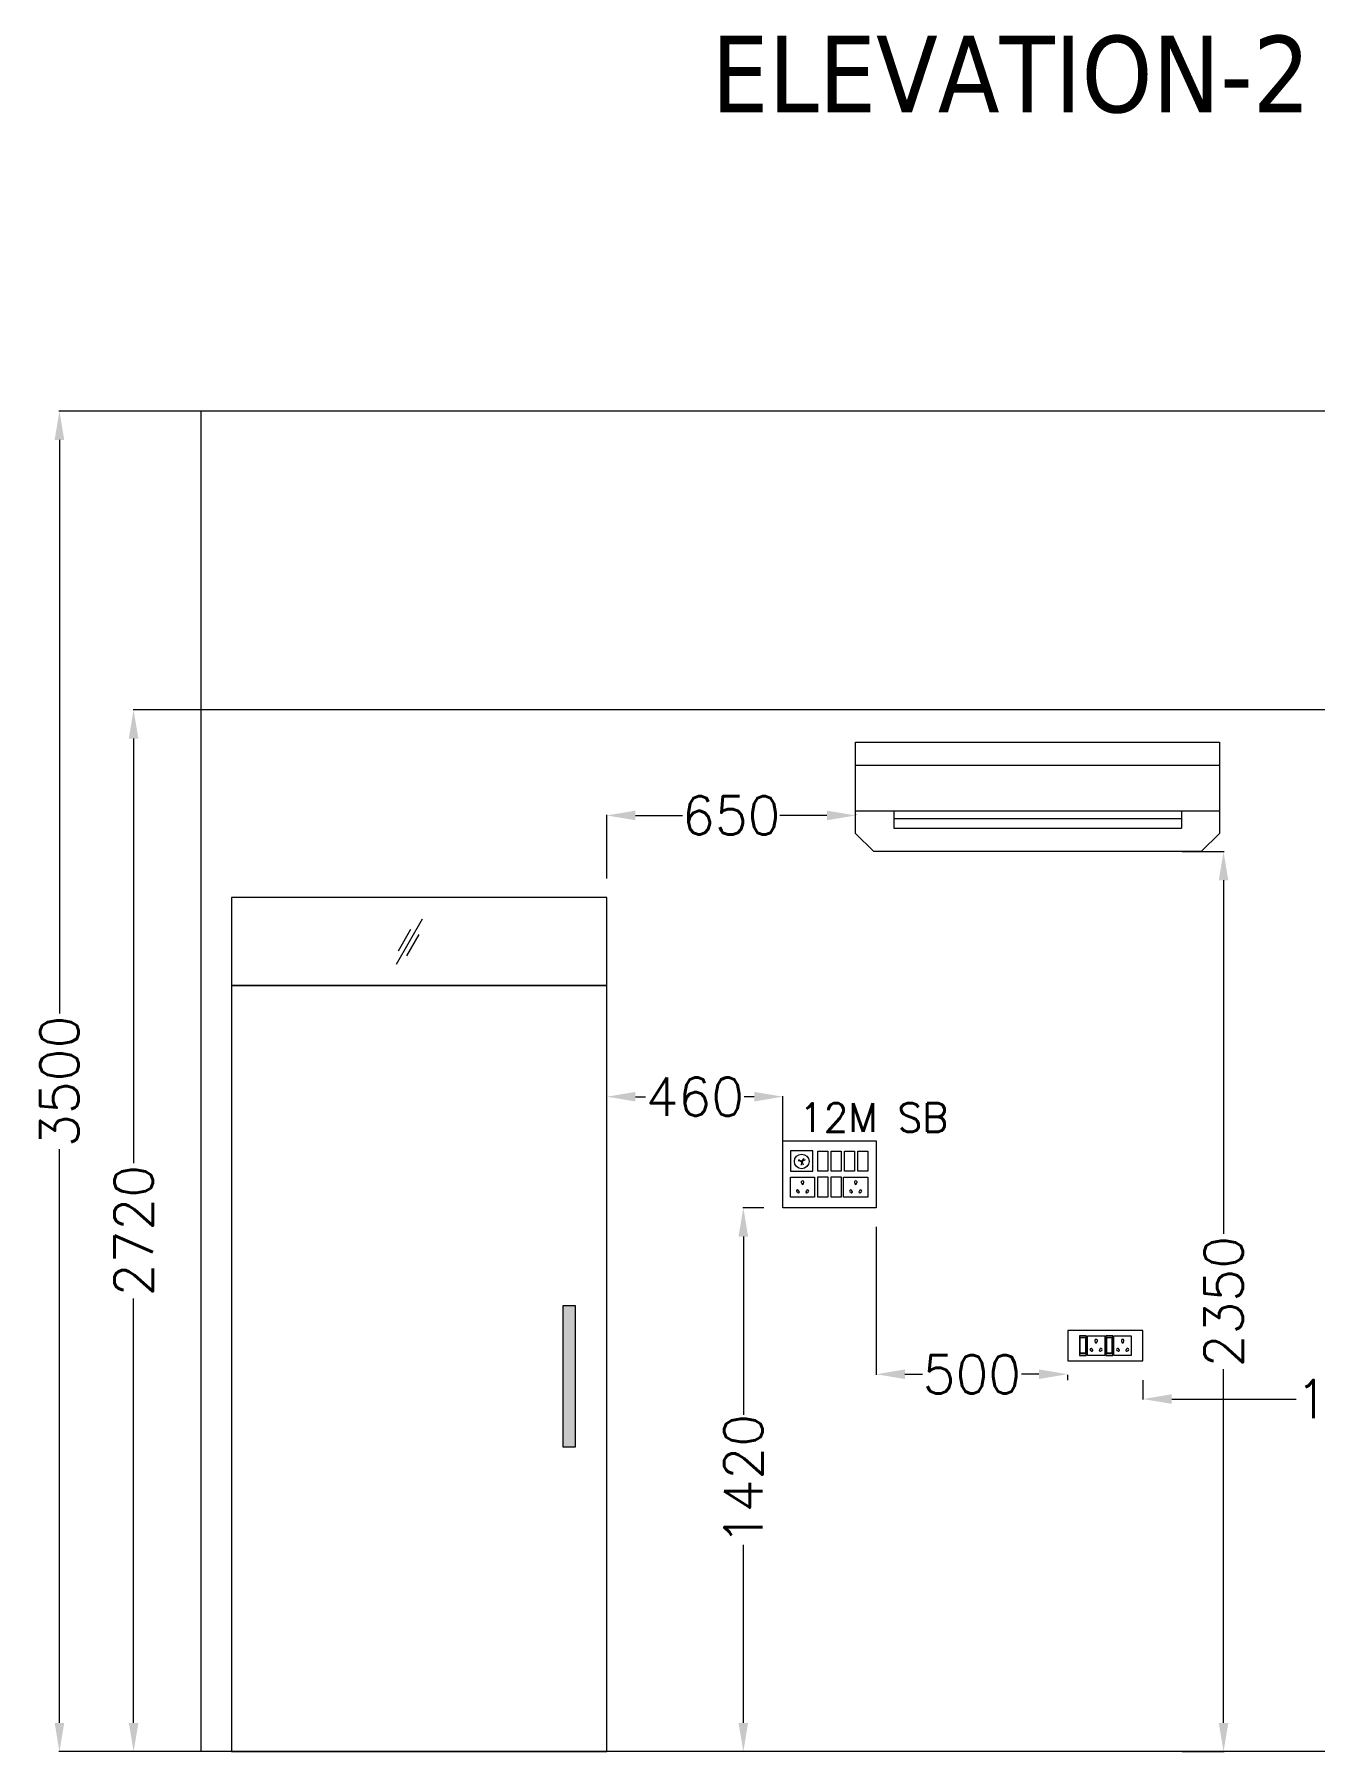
# Model space of a CAD drawing. Extents: x 3552052 to 4102982, y -707811 to -630695.
# Drawn here: x 3699631 to 3702974, y -696929 to -692445 of the extents above; entities that cross this region are included whole.
import ezdxf

# ---------------------------------------------------------------- set-up
doc = ezdxf.new("R2010")
doc.units = 0
doc.header["$LTSCALE"] = 6
doc.header["$MEASUREMENT"] = 0
doc.layers.get('0').update_dxf_attribs({"linetype": 'CONTINUOUS', "lineweight": 0})
doc.layers.get('Defpoints').update_dxf_attribs({"linetype": 'CONTINUOUS', "lineweight": 0})
for name, color, linetype, lineweight in [('ELE-12M RAW&UPS SB', 40, 'CONTINUOUS', 0), ('ELE-2NOS OF 6-16 RAW POWER SOCKET', 1, 'CONTINUOUS', 0), ('ELE-4M RAW P.SB', 40, 'CONTINUOUS', 0), ('ELE-4M UPS P.SB', 3, 'CONTINUOUS', 0), ('ELE-SOCKET NMBERING', 7, 'CONTINUOUS', 9), ('HVAC', 3, 'CONTINUOUS', 15), ('HVAC_HI-WALL_1.5TR', 5, 'CONTINUOUS', 0), ('MEP_HVAC_RA_DUCT', 1, 'CONTINUOUS', 0), ('SECTION', 251, 'CONTINUOUS', 0)]:
    doc.layers.add(name, color=color, linetype=linetype, lineweight=lineweight)
doc.styles.add('Annotation', font='tahoma.ttf')
doc.styles.add('ROMANS', font='romans.shx')
doc.dimstyles.new('AEPL1', dxfattribs={"dimtxt": 100, "dimasz": 75, "dimexe": 1.25, "dimexo": 50, "dimtad": 0, "dimdec": 0, "dimtxsty": 'ROMANS', "dimcen": 2.5, "dimclrd": 7, "dimclre": 7, "dimadec": 0, "dimazin": 0, "dimtfac": 1, "dimtdec": 0, "dimtmove": 0, "dimatfit": 3, "dimfxl": 1, "dimlwd": 0, "dimlwe": 0, "dimarcsym": 0})

# ---------------------------------------------------------------- blocks, each defined once
blk = doc.blocks.new('*D202')
at = {"layer": 'Defpoints', "color": 0, "linetype": 'ByBlock', "transparency": 16777216}
for p in [(3699889.8, -694208.4), (3700595.3, -694208.4), (3700219.5, -696928.6)]:
    blk.add_point(p, dxfattribs=at)
at = {"layer": 'ELE-4M UPS P.SB', "color": 7, "linetype": 'ByBlock', "lineweight": 0, "transparency": 16777216}
for p, q in [((3700545.3, -694208.4), (3699888.5, -694208.4)), ((3699889.8, -694283.4), (3699889.8, -695391.7)), ((3699889.8, -696853.6), (3699889.8, -695745.3)), ((3700169.5, -696928.6), (3699888.5, -696928.6))]:
    blk.add_line(p, q, dxfattribs=at)
at = {"layer": 'ELE-4M UPS P.SB', "color": 7, "linetype": 'ByBlock', "transparency": 16777216}
for points in [[(3699902.3, -694283.4), (3699877.3, -694283.4), (3699889.8, -694208.4)], [(3699877.3, -696853.6), (3699902.3, -696853.6), (3699889.8, -696928.6)]]:
    blk.add_solid(points, dxfattribs=at)
at = {"layer": 'ELE-4M UPS P.SB', "color": 0, "linetype": 'ByBlock', "transparency": 16777216, "insert": (3699889.8, -695568.5), "char_height": 100, "attachment_point": 5, "rotation": 90, "style": 'ROMANS'}
blk.add_mtext('2720', dxfattribs=at)
blk = doc.blocks.new('*D203')
at = {"layer": 'Defpoints', "color": 0, "linetype": 'ByBlock', "transparency": 16777216}
for p in [(3699696.2, -693428.6), (3700219.5, -693428.6), (3700219.5, -696928.6)]:
    blk.add_point(p, dxfattribs=at)
at = {"layer": 'ELE-4M UPS P.SB', "color": 7, "linetype": 'ByBlock', "lineweight": 0, "transparency": 16777216}
for p, q in [((3700169.5, -693428.6), (3699695, -693428.6)), ((3699696.2, -693503.6), (3699696.2, -695001.8)), ((3699696.2, -696853.6), (3699696.2, -695355.4)), ((3700169.5, -696928.6), (3699695, -696928.6))]:
    blk.add_line(p, q, dxfattribs=at)
at = {"layer": 'ELE-4M UPS P.SB', "color": 7, "linetype": 'ByBlock', "transparency": 16777216}
for points in [[(3699708.7, -693503.6), (3699683.7, -693503.6), (3699696.2, -693428.6)], [(3699683.7, -696853.6), (3699708.7, -696853.6), (3699696.2, -696928.6)]]:
    blk.add_solid(points, dxfattribs=at)
at = {"layer": 'ELE-4M UPS P.SB', "color": 0, "linetype": 'ByBlock', "transparency": 16777216, "insert": (3699696.2, -695178.6), "char_height": 100, "attachment_point": 5, "rotation": 90, "style": 'ROMANS'}
blk.add_mtext('3500', dxfattribs=at)
blk = doc.blocks.new('5')
at = {"layer": 'ELE-12M RAW&UPS SB', "color": 40, "ltscale": 10}
for p, q in [((3595754.1, -684830.6), (3595746.6, -684829.2)), ((3595747.9, -684825.4), (3595754.5, -684829.6)), ((3595755.5, -684840.2), (3595755.9, -684832.4)), ((3595757, -684828.9), (3595762, -684823.1)), ((3595757, -684832.2), (3595759.5, -684839.4)), ((3595764.6, -684826.2), (3595757.6, -684829.8))]:
    blk.add_line(p, q, dxfattribs=at)
for points in [[(3595950.5, -684951.6), (3595706.7, -684951.6), (3595706.7, -684776.6), (3595950.5, -684776.6)], [(3595784.7, -684803.3), (3595726.6, -684803.3), (3595726.6, -684856.1), (3595784.7, -684856.1)], [(3595824.4, -684856.4), (3595798, -684856.4), (3595798, -684803.6), (3595824.4, -684803.6)], [(3595859.1, -684856.4), (3595832.7, -684856.4), (3595832.7, -684803.6), (3595859.1, -684803.6)], [(3595893.8, -684856.4), (3595867.4, -684856.4), (3595867.4, -684803.6), (3595893.8, -684803.6)], [(3595824.4, -684923.9), (3595798, -684923.9), (3595798, -684871.1), (3595824.4, -684871.1)], [(3595859.1, -684923.9), (3595832.7, -684923.9), (3595832.7, -684871.1), (3595859.1, -684871.1)]]:
    blk.add_lwpolyline(points, close=True, dxfattribs=at)
at = {"layer": 'ELE-12M RAW&UPS SB', "color": 3, "linetype": 'ByBlock', "elevation": 0}
blk.add_lwpolyline([(3595928.5, -684856.4), (3595902.1, -684856.4), (3595902.1, -684803.6), (3595928.5, -684803.6)], close=True, dxfattribs=at)
at = {"layer": 'ELE-12M RAW&UPS SB', "color": 40, "ltscale": 10}
for radius in [19.1, 1.78]:
    blk.add_circle((3595756, -684830.6), radius, dxfattribs=at)
at = {"layer": 'ELE-4M RAW P.SB', "color": 40, "ltscale": 10}
for p, q in [((3595726.6, -684871.4), (3595789.7, -684871.4)), ((3595726.6, -684924.2), (3595726.6, -684871.4)), ((3595789.7, -684871.4), (3595789.7, -684924.2)), ((3595865.4, -684871.4), (3595928.5, -684871.4)), ((3595865.4, -684924.2), (3595865.4, -684871.4)), ((3595928.5, -684871.4), (3595928.5, -684924.2)), ((3595789.7, -684924.2), (3595726.6, -684924.2)), ((3595928.5, -684924.2), (3595865.4, -684924.2))]:
    blk.add_line(p, q, dxfattribs=at)
for centre, radius, start, end in [((3595758.2, -684884.8), 3.6, 307.1584, 232.8416), ((3595896.9, -684884.8), 3.6, 307.1584, 232.8416), ((3595745, -684908.1), 3.1, 5.2689, 272.51), ((3595747.5, -684910.3), 2.5, 202.6838, 75.0951), ((3595758.2, -684888.4), 2.29, 161.4031, 18.5969), ((3595768.9, -684910.3), 2.5, 104.9049, 337.3162), ((3595771.4, -684908.1), 3.1, 267.49, 174.7311), ((3595883.7, -684908.1), 3.1, 5.2689, 272.51), ((3595886.2, -684910.3), 2.5, 202.6838, 75.0951), ((3595896.9, -684888.4), 2.29, 161.4031, 18.5969), ((3595907.6, -684910.3), 2.5, 104.9049, 337.3162), ((3595910.1, -684908.1), 3.1, 267.49, 174.7311)]:
    blk.add_arc(centre, radius, start, end, dxfattribs=at)
blk = doc.blocks.new('FGF6')
at = {"layer": 'HVAC', "color": 5}
for p, q in [((3680007.2, -695087.1), (3680957.2, -695087.1)), ((3680007.2, -695206), (3680957.2, -695206))]:
    blk.add_line(p, q, dxfattribs=at)
at = {"layer": 'HVAC', "color": 8}
for p, q in [((3680106.6, -695206), (3680106.6, -695250.8)), ((3680106.6, -695226.3), (3680857.7, -695226.3)), ((3680857.7, -695206), (3680857.7, -695250.8)), ((3680106.6, -695250.8), (3680857.7, -695250.8))]:
    blk.add_line(p, q, dxfattribs=at)
at = {"layer": 'HVAC', "color": 5}
blk.add_lwpolyline([(3680007.2, -695026.4), (3680957.2, -695026.4), (3680957.2, -695264.8), (3680909.7, -695312.3), (3680054.7, -695312.3), (3680007.2, -695264.8)], close=True, dxfattribs=at)
blk = doc.blocks.new('RTUH 6U')
at = {"layer": 'ELE-2NOS OF 6-16 RAW POWER SOCKET', "color": 30, "lineweight": 0, "ltscale": 300}
for p, q in [((-311.5, -26.5), (-226.5, -26.5)), ((-311.5, -123.5), (-311.5, -26.5)), ((-226.5, -26.5), (-226.5, -123.5)), ((-187.1, -26.5), (-220.9, -26.5)), ((-220.9, -26.5), (-220.9, -123.5)), ((-189.9, -37), (-218, -37)), ((-218, -37), (-218, -113)), ((-189.9, -40.4), (-218, -40.4)), ((-189.9, -113), (-189.9, -37)), ((-187.1, -123.5), (-187.1, -26.5)), ((-187.1, -123.5), (-187.1, -26.5)), ((-181.4, -123.5), (-181.4, -26.5)), ((-181.4, -26.5), (-96.4, -26.5)), ((-96.4, -26.5), (-96.4, -123.5)), ((-57, -26.5), (-90.8, -26.5)), ((-90.8, -26.5), (-90.8, -123.5)), ((-59.8, -37), (-88, -37)), ((-88, -37), (-88, -113)), ((-59.8, -40.4), (-88, -40.4)), ((-59.8, -113), (-59.8, -37)), ((-57, -123.5), (-57, -26.5)), ((-57, -123.5), (-57, -26.5)), ((-226.5, -123.5), (-311.5, -123.5)), ((-187.1, -123.5), (-220.9, -123.5)), ((-220.9, -123.5), (-187.1, -123.5)), ((-218, -113), (-189.9, -113)), ((-96.4, -123.5), (-181.4, -123.5)), ((-57, -123.5), (-90.8, -123.5)), ((-90.8, -123.5), (-57, -123.5)), ((-88, -113), (-59.8, -113))]:
    blk.add_line(p, q, dxfattribs=at)
blk.add_lwpolyline([(0, 0), (-368.5, 0), (-368.5, -150), (0, -150)], close=True, dxfattribs=at)
for centre, radius, start, end in [((-293.2, -56.1), 5.7, 87.48997, 354.73109), ((-288.7, -52.1), 4.6, 284.90486, 157.31619), ((-249.3, -52.1), 4.6, 22.68381, 255.09514), ((-244.8, -56.1), 5.7, 185.26891, 92.51003), ((-163.1, -56.1), 5.7, 87.48997, 354.73109), ((-158.6, -52.1), 4.6, 284.90486, 157.31619), ((-119.2, -52.1), 4.6, 22.68381, 255.09514), ((-114.7, -56.1), 5.7, 185.26891, 92.51003), ((-269, -99), 6.62, 127.15837, 52.84163), ((-269, -92.3), 4.22, 341.40312, 198.59688), ((-138.9, -99), 6.62, 127.15837, 52.84163), ((-138.9, -92.3), 4.22, 341.40312, 198.59688)]:
    blk.add_arc(centre, radius, start, end, dxfattribs=at)
blk = doc.blocks.new('*D206')
at = {"layer": 'Defpoints', "color": 0, "linetype": 'ByBlock', "transparency": 16777216}
for p in [(3702525.5, -695908.6), (3703665.5, -695908.6), (3703665.5, -696008)]:
    blk.add_point(p, dxfattribs=at)
at = {"layer": 'ELE-4M UPS P.SB', "color": 7, "linetype": 'ByBlock', "lineweight": 0, "transparency": 16777216}
for p, q in [((3702525.5, -695958.6), (3702525.5, -696009.3)), ((3703665.5, -695958.6), (3703665.5, -696009.3)), ((3702600.5, -696008), (3702925.8, -696008)), ((3703590.5, -696008), (3703265.2, -696008))]:
    blk.add_line(p, q, dxfattribs=at)
at = {"layer": 'ELE-4M UPS P.SB', "color": 7, "linetype": 'ByBlock', "transparency": 16777216}
for points in [[(3702600.5, -695995.5), (3702600.5, -696020.5), (3702525.5, -696008)], [(3703590.5, -696020.5), (3703590.5, -695995.5), (3703665.5, -696008)]]:
    blk.add_solid(points, dxfattribs=at)
at = {"layer": 'ELE-4M UPS P.SB', "color": 0, "linetype": 'ByBlock', "transparency": 16777216, "insert": (3703095.5, -696008), "char_height": 100, "attachment_point": 5, "style": 'ROMANS'}
blk.add_mtext('1140', dxfattribs=at)
blk = doc.blocks.new('*D207')
at = {"layer": 'Defpoints', "color": 0, "linetype": 'ByBlock', "transparency": 16777216}
for p in [(3701829, -695508.6), (3702329, -695908.6), (3701829, -695943.2)]:
    blk.add_point(p, dxfattribs=at)
at = {"layer": 'ELE-4M UPS P.SB', "color": 7, "linetype": 'ByBlock', "lineweight": 0, "transparency": 16777216}
for p, q in [((3701829, -695558.6), (3701829, -695944.4)), ((3701904, -695943.2), (3701949.8, -695943.2)), ((3702254, -695943.2), (3702208.2, -695943.2)), ((3702329, -695958.6), (3702329, -695944.4))]:
    blk.add_line(p, q, dxfattribs=at)
at = {"layer": 'ELE-4M UPS P.SB', "color": 7, "linetype": 'ByBlock', "transparency": 16777216}
for points in [[(3701904, -695930.7), (3701904, -695955.7), (3701829, -695943.2)], [(3702254, -695955.7), (3702254, -695930.7), (3702329, -695943.2)]]:
    blk.add_solid(points, dxfattribs=at)
at = {"layer": 'ELE-4M UPS P.SB', "color": 0, "linetype": 'ByBlock', "transparency": 16777216, "insert": (3702079, -695943.2), "char_height": 100, "attachment_point": 5, "style": 'ROMANS'}
blk.add_mtext('500', dxfattribs=at)
blk = doc.blocks.new('*D208')
at = {"layer": 'Defpoints', "color": 0, "linetype": 'ByBlock', "transparency": 16777216}
for p in [(3701125.3, -695218.6), (3701125.3, -695392), (3701585.3, -695392)]:
    blk.add_point(p, dxfattribs=at)
at = {"layer": 'ELE-4M UPS P.SB', "color": 7, "linetype": 'ByBlock', "lineweight": 0, "transparency": 16777216}
for p, q in [((3701125.3, -695342), (3701125.3, -695217.3)), ((3701200.3, -695218.6), (3701226.1, -695218.6)), ((3701510.3, -695218.6), (3701484.5, -695218.6)), ((3701585.3, -695342), (3701585.3, -695217.3))]:
    blk.add_line(p, q, dxfattribs=at)
at = {"layer": 'ELE-4M UPS P.SB', "color": 7, "linetype": 'ByBlock', "transparency": 16777216}
for points in [[(3701200.3, -695206.1), (3701200.3, -695231.1), (3701125.3, -695218.6)], [(3701510.3, -695231.1), (3701510.3, -695206.1), (3701585.3, -695218.6)]]:
    blk.add_solid(points, dxfattribs=at)
at = {"layer": 'ELE-4M UPS P.SB', "color": 0, "linetype": 'ByBlock', "transparency": 16777216, "insert": (3701355.3, -695218.6), "char_height": 100, "attachment_point": 5, "style": 'ROMANS'}
blk.add_mtext('460', dxfattribs=at)
blk = doc.blocks.new('*D209')
at = {"layer": 'Defpoints', "color": 0, "linetype": 'ByBlock', "transparency": 16777216}
for p in [(3701125.3, -694484.3), (3701775.3, -694531.1), (3701125.3, -694698.6)]:
    blk.add_point(p, dxfattribs=at)
at = {"layer": 'ELE-4M UPS P.SB', "color": 7, "linetype": 'ByBlock', "lineweight": 0, "transparency": 16777216}
for p, q in [((3701125.3, -694648.6), (3701125.3, -694483.1)), ((3701200.3, -694484.3), (3701323.5, -694484.3)), ((3701700.3, -694484.3), (3701577.1, -694484.3)), ((3701775.3, -694481.1), (3701775.3, -694483.1))]:
    blk.add_line(p, q, dxfattribs=at)
at = {"layer": 'ELE-4M UPS P.SB', "color": 7, "linetype": 'ByBlock', "transparency": 16777216}
for points in [[(3701200.3, -694471.8), (3701200.3, -694496.8), (3701125.3, -694484.3)], [(3701700.3, -694496.8), (3701700.3, -694471.8), (3701775.3, -694484.3)]]:
    blk.add_solid(points, dxfattribs=at)
at = {"layer": 'ELE-4M UPS P.SB', "color": 0, "linetype": 'ByBlock', "transparency": 16777216, "insert": (3701450.3, -694484.3), "char_height": 100, "attachment_point": 5, "style": 'ROMANS'}
blk.add_mtext('650', dxfattribs=at)
blk = doc.blocks.new('*D210')
at = {"layer": 'Defpoints', "color": 0, "linetype": 'ByBlock', "transparency": 16777216}
for p in [(3702577.8, -694578.6), (3702577.8, -696928.6), (3702736, -696928.6)]:
    blk.add_point(p, dxfattribs=at)
at = {"layer": 'ELE-4M UPS P.SB', "color": 7, "linetype": 'ByBlock', "lineweight": 0, "transparency": 16777216}
for p, q in [((3702627.8, -694578.6), (3702737.2, -694578.6)), ((3702736, -694653.6), (3702736, -695576.8)), ((3702736, -696853.6), (3702736, -695930.4)), ((3702627.8, -696928.6), (3702737.2, -696928.6))]:
    blk.add_line(p, q, dxfattribs=at)
at = {"layer": 'ELE-4M UPS P.SB', "color": 7, "linetype": 'ByBlock', "transparency": 16777216}
for points in [[(3702748.5, -694653.6), (3702723.5, -694653.6), (3702736, -694578.6)], [(3702723.5, -696853.6), (3702748.5, -696853.6), (3702736, -696928.6)]]:
    blk.add_solid(points, dxfattribs=at)
at = {"layer": 'ELE-4M UPS P.SB', "color": 0, "linetype": 'ByBlock', "transparency": 16777216, "insert": (3702736, -695753.6), "char_height": 100, "attachment_point": 5, "rotation": 90, "style": 'ROMANS'}
blk.add_mtext('2350', dxfattribs=at)
blk = doc.blocks.new('*D221')
at = {"layer": 'Defpoints', "color": 0, "linetype": 'ByBlock', "transparency": 16777216}
for p in [(3701585.3, -695508.6), (3701482, -696928.6), (3701585.3, -696928.6)]:
    blk.add_point(p, dxfattribs=at)
at = {"layer": 'ELE-4M UPS P.SB', "color": 7, "linetype": 'ByBlock', "lineweight": 0, "transparency": 16777216}
for p, q in [((3701535.3, -695508.6), (3701480.7, -695508.6)), ((3701482, -695583.6), (3701482, -696048.9)), ((3701482, -696853.6), (3701482, -696388.3)), ((3701535.3, -696928.6), (3701480.7, -696928.6))]:
    blk.add_line(p, q, dxfattribs=at)
at = {"layer": 'ELE-4M UPS P.SB', "color": 7, "linetype": 'ByBlock', "transparency": 16777216}
for points in [[(3701494.5, -695583.6), (3701469.5, -695583.6), (3701482, -695508.6)], [(3701469.5, -696853.6), (3701494.5, -696853.6), (3701482, -696928.6)]]:
    blk.add_solid(points, dxfattribs=at)
at = {"layer": 'ELE-4M UPS P.SB', "color": 0, "linetype": 'ByBlock', "transparency": 16777216, "insert": (3701482, -696218.6), "char_height": 100, "attachment_point": 5, "rotation": 90, "style": 'ROMANS'}
blk.add_mtext('1420', dxfattribs=at)

msp = doc.modelspace()

# ---------------------------------------------------------------- hatches: boundary and pattern name
at = {"linetype": 'Continuous', "ltscale": 0.1}
h = msp.add_hatch(color=254, dxfattribs=at)
h.dxf.hatch_style = 1
h.paths.add_polyline_path([(3701011, -696132.5), (3701043.6, -696132.5), (3701043.6, -695765), (3701011, -695765)])

# ---------------------------------------------------------------- linework, layer by layer
at = {"color": 5, "linetype": 'Continuous', "ltscale": 0.1}
msp.add_lwpolyline([(3701011, -696132.5), (3701043.6, -696132.5), (3701043.6, -695765), (3701011, -695765)], close=True, dxfattribs=at)
at = {"layer": 'MEP_HVAC_RA_DUCT', "color": 8, "linetype": 'ByBlock'}
msp.add_line((3700065.3, -693428.6), (3700065.3, -696928.6), dxfattribs=at)
for points in [[(3704570.3, -693428.6), (3700065.3, -693428.6)], [(3704570.3, -694208.4), (3700065.3, -694208.4)], [(3704570.3, -696928.6), (3700065.3, -696928.6)]]:
    msp.add_lwpolyline(points, dxfattribs=at)
at = {"layer": 'MEP_HVAC_RA_DUCT', "color": 5, "linetype": 'ByBlock'}
for points in [[(3700145.3, -694928.6), (3701125.3, -694928.6), (3701125.3, -694698.6), (3700145.3, -694698.6)], [(3700145.3, -696928.6), (3701125.3, -696928.6), (3701125.3, -694928.6), (3700145.3, -694928.6)]]:
    msp.add_lwpolyline(points, close=True, dxfattribs=at)
at = {"layer": 'SECTION', "color": 5, "ltscale": 500}
for p, q in [((3700576.5, -694872.5), (3700643.9, -694754.5)), ((3700581.5, -694837.8), (3700613.9, -694781.1)), ((3700603.6, -694850.9), (3700635.5, -694795))]:
    msp.add_line(p, q, dxfattribs=at)

# ---------------------------------------------------------------- block references
at = {"layer": 'ELE-12M RAW&UPS SB', "color": 0, "linetype": 'ByBlock'}
msp.add_blockref('5', (105878.5, -10557), dxfattribs=at)
at = {"layer": 'ELE-2NOS OF 6-16 RAW POWER SOCKET', "color": 3, "linetype": 'ByBlock', "xscale": 0.5333333333336726, "yscale": 0.5333333333336726, "zscale": 0.5333333333336726, "rotation": 179.9999999999999}
msp.add_blockref('RTUH 6U', (3702329, -695908.6), dxfattribs=at)
at = {"layer": 'HVAC_HI-WALL_1.5TR'}
msp.add_blockref('FGF6', (21768.1, 733.7), dxfattribs=at)

# ---------------------------------------------------------------- texts
at = {"insert": (3704096.8, -692448.5), "char_height": 200, "width": 2697.906, "attachment_point": 3, "style": 'Annotation'}
msp.add_mtext('\\pxql;ELEVATION-2', dxfattribs=at)
at = {"layer": 'ELE-SOCKET NMBERING', "color": 0, "insert": (3701627.6, -695235.6), "char_height": 75, "width": 2358.602, "attachment_point": 1, "style": 'Annotation'}
msp.add_mtext('{\\Fromans|c0;12M SB}', dxfattribs=at)

# ---------------------------------------------------------------- dimensions: what is measured, and where the dimension line sits
at = {"layer": 'ELE-4M UPS P.SB', "color": 0, "linetype": 'ByBlock'}
for base, p1, p2, picture, middle in [((3699696.2, -693428.6), (3700219.5, -696928.6), (3700219.5, -693428.6), '*D203', (3699696.2, -695178.6)), ((3699889.8, -694208.4), (3700219.5, -696928.6), (3700595.3, -694208.4), '*D202', (3699889.8, -695568.5)), ((3702736, -696928.6), (3702577.8, -694578.6), (3702577.8, -696928.6), '*D210', (3702736, -695753.6)), ((3701482, -696928.6), (3701585.3, -695508.6), (3701585.3, -696928.6), '*D221', (3701482, -696218.6))]:
    dim = msp.add_linear_dim(base=base, p1=p1, p2=p2, angle=90, dimstyle='AEPL1', dxfattribs=at)
    dim.commit()
    dim.dimension.update_dxf_attribs({"geometry": picture, "text_midpoint": middle})
for base, p1, p2, picture, middle in [((3701125.3, -694484.3), (3701775.3, -694531.1), (3701125.3, -694698.6), '*D209', (3701450.3, -694484.3)), ((3701125.3, -695218.6), (3701585.3, -695392), (3701125.3, -695392), '*D208', (3701355.3, -695218.6)), ((3701829, -695943.2), (3702329, -695908.6), (3701829, -695508.6), '*D207', (3702079, -695943.2)), ((3703665.5, -696008), (3702525.5, -695908.6), (3703665.5, -695908.6), '*D206', (3703095.5, -696008))]:
    dim = msp.add_linear_dim(base=base, p1=p1, p2=p2, dimstyle='AEPL1', dxfattribs=at)
    dim.commit()
    dim.dimension.update_dxf_attribs({"geometry": picture, "text_midpoint": middle})

doc.saveas('drawing.dxf')
